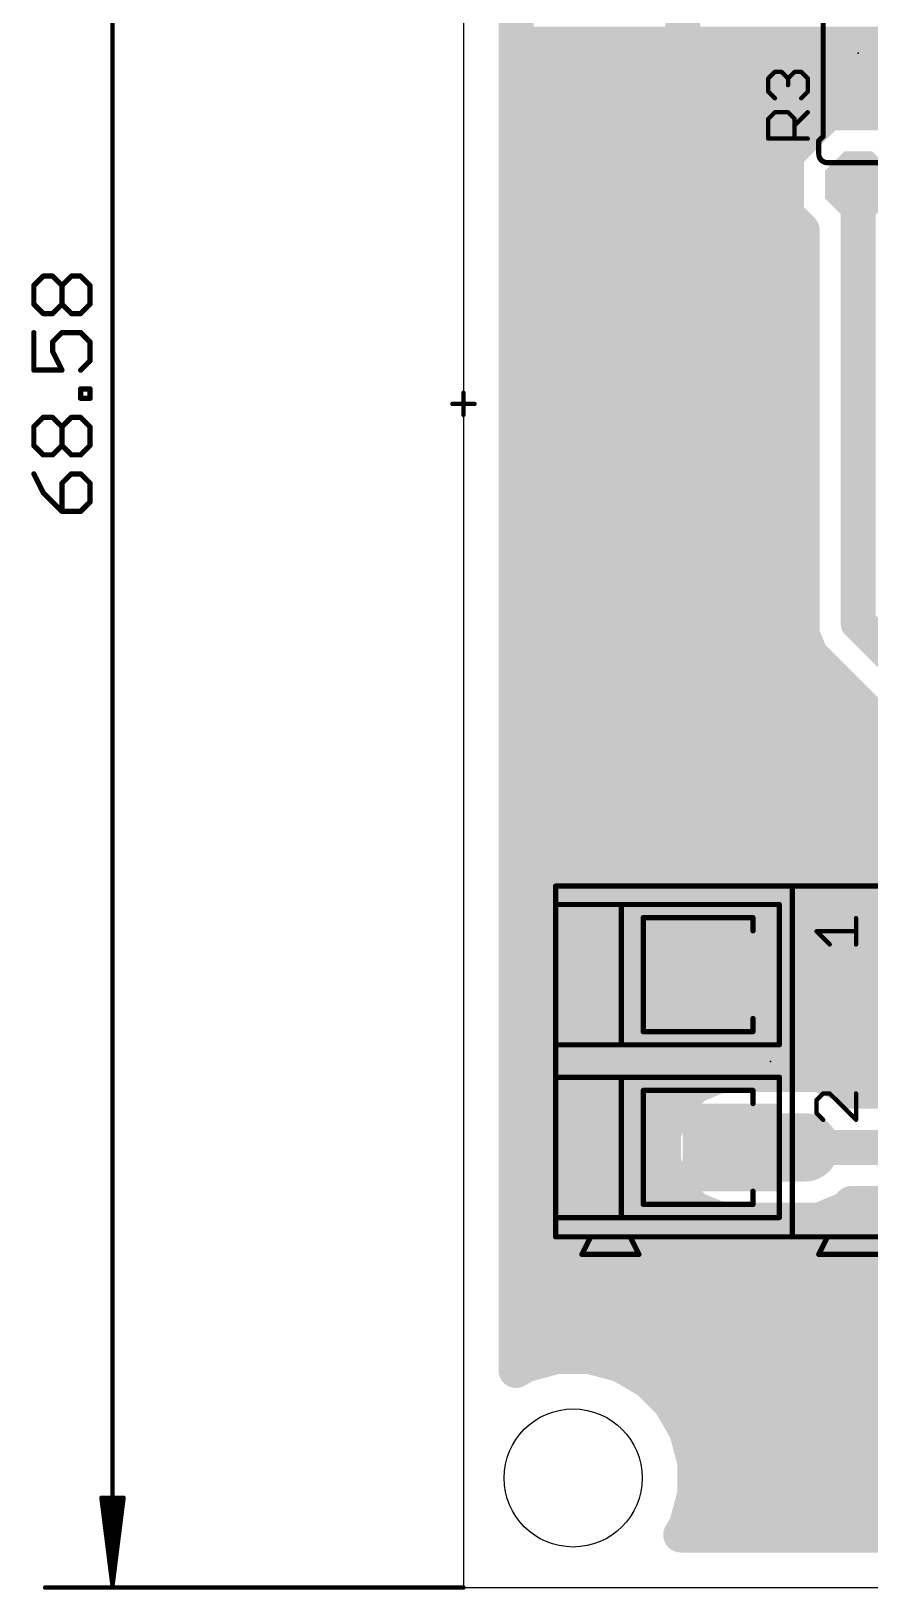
# Model space of a CAD drawing. Extents: x -9 to 115, y -5 to 71.
# Drawn here: x -8.7 to 15.57, y -5.15 to 40 of the extents above; entities that cross this region are included whole.
import ezdxf

# ---------------------------------------------------------------- set-up
doc = ezdxf.new("R2010")
doc.units = 0
for name, color, linetype in [('1', 12, 'CONTINUOUS'), ('16', 132, 'CONTINUOUS'), ('17', 110, 'CONTINUOUS'), ('20', 31, 'CONTINUOUS'), ('21', 253, 'CONTINUOUS'), ('23', 53, 'CONTINUOUS'), ('25', 253, 'CONTINUOUS'), ('51', 253, 'CONTINUOUS')]:
    doc.layers.add(name, color=color, linetype=linetype)

# ---------------------------------------------------------------- blocks, each defined once
blk = doc.blocks.new('RECT')
blk.add_solid([(-0.5, -0.5), (0.5, -0.5), (-0.5, 0.5), (0.5, 0.5)])
blk = doc.blocks.new('OCTAGONP')
at = {"const_width": 0.5}
blk.add_lwpolyline([(-0.25, -0.1036), (-0.25, 0.1036), (-0.1036, 0.25), (0.1036, 0.25), (0.25, 0.1036), (0.25, -0.1036), (0.1036, -0.25), (-0.1036, -0.25), (-0.25, -0.1036), (-0.25, 0.1036)], dxfattribs=at)
blk = doc.blocks.new('LONGP100')
at = {"const_width": 1}
blk.add_lwpolyline([(-0.5, 0), (0.5, 0)], dxfattribs=at)
at = {"const_width": 0.5}
for points in [[(-0.5, 0.25, 1), (-0.5, -0.25)], [(0.5, -0.25, 1), (0.5, 0.25)]]:
    blk.add_lwpolyline(points, format="xyb", dxfattribs=at)

msp = doc.modelspace()

# ---------------------------------------------------------------- linework, layer by layer
at = {"layer": '1'}
for points, const_width in [([(-6.35, -5.015), (-6.35, 63.435)], 0.13), ([(-8.6277, 32.6387), (-8.3565, 32.9099)], 0.1524), ([(-8.3565, 32.9099), (-8.0854, 32.9099)], 0.1524), ([(-8.0854, 32.9099), (-7.8142, 32.6387)], 0.1524), ([(-7.8142, 32.6387), (-7.543, 32.9099)], 0.1524), ([(-7.543, 32.9099), (-7.2719, 32.9099)], 0.1524), ([(-7.2719, 32.9099), (-7.0007, 32.6387)], 0.1524), ([(-8.6277, 32.0964), (-8.6277, 32.6387)], 0.1524), ([(-7.8142, 32.0964), (-7.8142, 32.6387)], 0.1524), ([(-7.0007, 32.6387), (-7.0007, 32.0964)], 0.1524), ([(-8.3565, 31.8252), (-8.6277, 32.0964)], 0.1524), ([(-7.8142, 32.0964), (-8.0854, 31.8252)], 0.1524), ([(-7.543, 31.8252), (-7.8142, 32.0964)], 0.1524), ([(-7.0007, 32.0964), (-7.2719, 31.8252)], 0.1524), ([(-8.0854, 31.8252), (-8.3565, 31.8252)], 0.1524), ([(-7.2719, 31.8252), (-7.543, 31.8252)], 0.1524), ([(-8.6277, 31.2728), (-8.6277, 30.1881)], 0.1524), ([(-8.0854, 31.0016), (-7.8142, 31.2728)], 0.1524), ([(-7.8142, 31.2728), (-7.2719, 31.2728)], 0.1524), ([(-7.2719, 31.2728), (-7.0007, 31.0016)], 0.1524), ([(-8.0854, 30.7304), (-8.0854, 31.0016)], 0.1524), ([(-7.8142, 30.1881), (-8.0854, 30.7304)], 0.1524), ([(-7.0007, 31.0016), (-7.0007, 30.4593)], 0.1524), ([(-8.6277, 30.1881), (-7.8142, 30.1881)], 0.1524), ([(-7.0007, 30.4593), (-7.2719, 30.1881)], 0.1524), ([(-7.2719, 29.3695), (-7.2719, 29.6407)], 0.1524), ([(-7.2719, 29.6407), (-7.0007, 29.6407)], 0.1524), ([(-7.0007, 29.3695), (-7.2719, 29.3695)], 0.1524), ([(-7.0007, 29.6407), (-7.0007, 29.3695)], 0.1524), ([(3.81, 28.8908), (3.81, 29.5292)], 0.13), ([(3.4908, 29.21), (4.1292, 29.21)], 0.13), ([(-8.6277, 28.5459), (-8.3565, 28.817)], 0.1524), ([(-8.6277, 28.0035), (-8.6277, 28.5459)], 0.1524), ([(-8.3565, 28.817), (-8.0854, 28.817)], 0.1524), ([(-8.0854, 28.817), (-7.8142, 28.5459)], 0.1524), ([(-7.8142, 28.5459), (-7.543, 28.817)], 0.1524), ([(-7.8142, 28.0035), (-7.8142, 28.5459)], 0.1524), ([(-7.543, 28.817), (-7.2719, 28.817)], 0.1524), ([(-7.2719, 28.817), (-7.0007, 28.5459)], 0.1524), ([(-7.0007, 28.5459), (-7.0007, 28.0035)], 0.1524), ([(-8.3565, 27.7324), (-8.6277, 28.0035)], 0.1524), ([(-7.8142, 28.0035), (-8.0854, 27.7324)], 0.1524), ([(-7.543, 27.7324), (-7.8142, 28.0035)], 0.1524), ([(-7.0007, 28.0035), (-7.2719, 27.7324)], 0.1524), ([(-8.0854, 27.7324), (-8.3565, 27.7324)], 0.1524), ([(-7.2719, 27.7324), (-7.543, 27.7324)], 0.1524), ([(-8.6277, 27.1799), (-8.3565, 26.6375)], 0.1524), ([(-7.543, 27.1799), (-7.8142, 26.9087)], 0.1524), ([(-7.2719, 27.1799), (-7.543, 27.1799)], 0.1524), ([(-7.0007, 26.9087), (-7.2719, 27.1799)], 0.1524), ([(-8.3565, 26.6375), (-7.8142, 26.0952)], 0.1524), ([(-7.8142, 26.9087), (-7.8142, 26.0952)], 0.1524), ([(-7.0007, 26.3664), (-7.0007, 26.9087)], 0.1524), ([(-7.2719, 26.0952), (-7.0007, 26.3664)], 0.1524), ([(-7.8142, 26.0952), (-7.2719, 26.0952)], 0.1524), ([(-6.35, -5.015), (-6.6692, -2.48)], 0.13), ([(-6.6692, -2.48), (-6.0308, -2.48)], 0.13), ([(-6.35, -5.015), (-6.61, -2.48)], 0.13), ([(-6.35, -5.015), (-6.48, -2.48)], 0.13), ([(-6.0308, -2.48), (-6.35, -5.015)], 0.13), ([(-6.22, -2.48), (-6.35, -5.015)], 0.13), ([(-6.09, -2.48), (-6.35, -5.015)], 0.13), ([(3.81, -5.08), (-8.3, -5.08)], 0.13)]:
    msp.add_lwpolyline(points, dxfattribs=dict(at, const_width=const_width))
for points, const_width in [([(-8.3565, 32.948, 1), (-8.3565, 32.8718)], 0.0762), ([(-8.3296, 32.883, 1), (-8.3835, 32.9368)], 0.0762), ([(-8.0584, 32.9368, 1), (-8.1123, 32.883)], 0.0762), ([(-8.0854, 32.8718, 1), (-8.0854, 32.948)], 0.0762), ([(-7.543, 32.948, 1), (-7.543, 32.8718)], 0.0762), ([(-7.5161, 32.883, 1), (-7.57, 32.9368)], 0.0762), ([(-7.2449, 32.9368, 1), (-7.2988, 32.883)], 0.0762), ([(-7.2719, 32.8718, 1), (-7.2719, 32.948)], 0.0762), ([(-8.5896, 32.6387, 1), (-8.6658, 32.6387)], 0.0762), ([(-8.6546, 32.6657, 1), (-8.6007, 32.6118)], 0.0762), ([(-7.7761, 32.6387, 1), (-7.8523, 32.6387)], 0.0762), ([(-7.8411, 32.6657, 1), (-7.7873, 32.6118)], 0.0762), ([(-7.8411, 32.6118, 1), (-7.7873, 32.6657)], 0.0762), ([(-6.9626, 32.6387, 1), (-7.0388, 32.6387)], 0.0762), ([(-7.0276, 32.6118, 1), (-6.9738, 32.6657)], 0.0762), ([(-8.6007, 32.1234, 1), (-8.6546, 32.0695)], 0.0762), ([(-8.6658, 32.0964, 1), (-8.5896, 32.0964)], 0.0762), ([(-7.7873, 32.1234, 1), (-7.8411, 32.0695)], 0.0762), ([(-7.8523, 32.0964, 1), (-7.7761, 32.0964)], 0.0762), ([(-7.7873, 32.0695, 1), (-7.8411, 32.1234)], 0.0762), ([(-7.0388, 32.0964, 1), (-6.9626, 32.0964)], 0.0762), ([(-6.9738, 32.0695, 1), (-7.0276, 32.1234)], 0.0762), ([(-8.3565, 31.8633, 1), (-8.3565, 31.7871)], 0.0762), ([(-8.3835, 31.7983, 1), (-8.3296, 31.8522)], 0.0762), ([(-8.1123, 31.8522, 1), (-8.0584, 31.7983)], 0.0762), ([(-8.0854, 31.7871, 1), (-8.0854, 31.8633)], 0.0762), ([(-7.543, 31.8633, 1), (-7.543, 31.7871)], 0.0762), ([(-7.57, 31.7983, 1), (-7.5161, 31.8522)], 0.0762), ([(-7.2988, 31.8522, 1), (-7.2449, 31.7983)], 0.0762), ([(-7.2719, 31.7871, 1), (-7.2719, 31.8633)], 0.0762), ([(-8.5896, 31.2728, 1), (-8.6658, 31.2728)], 0.0762), ([(-7.8142, 31.3109, 1), (-7.8142, 31.2347)], 0.0762), ([(-7.7873, 31.2458, 1), (-7.8411, 31.2997)], 0.0762), ([(-7.2449, 31.2997, 1), (-7.2988, 31.2458)], 0.0762), ([(-7.2719, 31.2347, 1), (-7.2719, 31.3109)], 0.0762), ([(-8.0473, 31.0016, 1), (-8.1235, 31.0016)], 0.0762), ([(-8.1123, 31.0285, 1), (-8.0584, 30.9746)], 0.0762), ([(-8.1235, 30.7304, 1), (-8.0473, 30.7304)], 0.0762), ([(-8.0513, 30.7475, 1), (-8.1194, 30.7134)], 0.0762), ([(-6.9626, 31.0016, 1), (-7.0388, 31.0016)], 0.0762), ([(-7.0276, 30.9746, 1), (-6.9738, 31.0285)], 0.0762), ([(-8.6277, 30.2262, 1), (-8.6277, 30.15)], 0.0762), ([(-7.8142, 30.15, 1), (-7.8142, 30.2262)], 0.0762), ([(-7.2988, 30.215, 1), (-7.2449, 30.1611)], 0.0762), ([(-7.0388, 30.4593, 1), (-6.9626, 30.4593)], 0.0762), ([(-6.9738, 30.4323, 1), (-7.0276, 30.4862)], 0.0762), ([(-8.6658, 30.1881, 1), (-8.5896, 30.1881)], 0.0762), ([(-7.8483, 30.1711, 1), (-7.7801, 30.2051)], 0.0762), ([(-7.2338, 29.6407, 1), (-7.31, 29.6407)], 0.0762), ([(-7.2719, 29.6788, 1), (-7.2719, 29.6026)], 0.0762), ([(-7.2719, 29.4076, 1), (-7.2719, 29.3314)], 0.0762), ([(-7.31, 29.3695, 1), (-7.2338, 29.3695)], 0.0762), ([(-6.9626, 29.6407, 1), (-7.0388, 29.6407)], 0.0762), ([(-7.0388, 29.3695, 1), (-6.9626, 29.3695)], 0.0762), ([(-7.0007, 29.6026, 1), (-7.0007, 29.6788)], 0.0762), ([(-7.0007, 29.3314, 1), (-7.0007, 29.4076)], 0.0762), ([(3.8425, 29.5292, 1), (3.7775, 29.5292)], 0.065), ([(3.4908, 29.2425, 1), (3.4908, 29.1775)], 0.065), ([(3.7775, 28.8908, 1), (3.8425, 28.8908)], 0.065), ([(4.1292, 29.1775, 1), (4.1292, 29.2425)], 0.065), ([(-8.5896, 28.5459, 1), (-8.6658, 28.5459)], 0.0762), ([(-8.6546, 28.5728, 1), (-8.6007, 28.5189)], 0.0762), ([(-8.3565, 28.8551, 1), (-8.3565, 28.7789)], 0.0762), ([(-8.3296, 28.7901, 1), (-8.3835, 28.844)], 0.0762), ([(-8.0584, 28.844, 1), (-8.1123, 28.7901)], 0.0762), ([(-8.0854, 28.7789, 1), (-8.0854, 28.8551)], 0.0762), ([(-7.7761, 28.5459, 1), (-7.8523, 28.5459)], 0.0762), ([(-7.8411, 28.5728, 1), (-7.7873, 28.5189)], 0.0762), ([(-7.8411, 28.5189, 1), (-7.7873, 28.5728)], 0.0762), ([(-7.543, 28.8551, 1), (-7.543, 28.7789)], 0.0762), ([(-7.5161, 28.7901, 1), (-7.57, 28.844)], 0.0762), ([(-7.2449, 28.844, 1), (-7.2988, 28.7901)], 0.0762), ([(-7.2719, 28.7789, 1), (-7.2719, 28.8551)], 0.0762), ([(-6.9626, 28.5459, 1), (-7.0388, 28.5459)], 0.0762), ([(-7.0276, 28.5189, 1), (-6.9738, 28.5728)], 0.0762), ([(-8.6007, 28.0305, 1), (-8.6546, 27.9766)], 0.0762), ([(-8.6658, 28.0035, 1), (-8.5896, 28.0035)], 0.0762), ([(-7.7873, 28.0305, 1), (-7.8411, 27.9766)], 0.0762), ([(-7.8523, 28.0035, 1), (-7.7761, 28.0035)], 0.0762), ([(-7.7873, 27.9766, 1), (-7.8411, 28.0305)], 0.0762), ([(-7.0388, 28.0035, 1), (-6.9626, 28.0035)], 0.0762), ([(-6.9738, 27.9766, 1), (-7.0276, 28.0305)], 0.0762), ([(-8.3565, 27.7705, 1), (-8.3565, 27.6943)], 0.0762), ([(-8.3835, 27.7054, 1), (-8.3296, 27.7593)], 0.0762), ([(-8.1123, 27.7593, 1), (-8.0584, 27.7054)], 0.0762), ([(-8.0854, 27.6943, 1), (-8.0854, 27.7705)], 0.0762), ([(-7.543, 27.7705, 1), (-7.543, 27.6943)], 0.0762), ([(-7.57, 27.7054, 1), (-7.5161, 27.7593)], 0.0762), ([(-7.2988, 27.7593, 1), (-7.2449, 27.7054)], 0.0762), ([(-7.2719, 27.6943, 1), (-7.2719, 27.7705)], 0.0762), ([(-8.5936, 27.1969, 1), (-8.6618, 27.1628)], 0.0762), ([(-7.543, 27.218, 1), (-7.543, 27.1418)], 0.0762), ([(-7.5161, 27.1529, 1), (-7.57, 27.2068)], 0.0762), ([(-7.2449, 27.2068, 1), (-7.2988, 27.1529)], 0.0762), ([(-7.2719, 27.1418, 1), (-7.2719, 27.218)], 0.0762), ([(-8.3296, 26.6645, 1), (-8.3835, 26.6106)], 0.0762), ([(-8.3906, 26.6205, 1), (-8.3224, 26.6546)], 0.0762), ([(-7.7761, 26.9087, 1), (-7.8523, 26.9087)], 0.0762), ([(-7.8411, 26.9356, 1), (-7.7873, 26.8818)], 0.0762), ([(-6.9626, 26.9087, 1), (-7.0388, 26.9087)], 0.0762), ([(-7.0276, 26.8818, 1), (-6.9738, 26.9356)], 0.0762), ([(-7.0388, 26.3664, 1), (-6.9626, 26.3664)], 0.0762), ([(-6.9738, 26.3394, 1), (-7.0276, 26.3933)], 0.0762), ([(-7.8142, 26.1333, 1), (-7.8142, 26.0571)], 0.0762), ([(-7.8523, 26.0952, 1), (-7.7761, 26.0952)], 0.0762), ([(-7.8411, 26.0683, 1), (-7.7873, 26.1221)], 0.0762), ([(-7.2988, 26.1221, 1), (-7.2449, 26.0683)], 0.0762), ([(-7.2719, 26.0571, 1), (-7.2719, 26.1333)], 0.0762), ([(-6.637, -2.4759, 1), (-6.7015, -2.4841)], 0.065), ([(-6.6692, -2.4475, 1), (-6.6692, -2.5125)], 0.065), ([(-6.5777, -2.4767, 1), (-6.6423, -2.4833)], 0.065), ([(-6.4475, -2.4783, 1), (-6.5125, -2.4817)], 0.065), ([(-6.1875, -2.4817, 1), (-6.2525, -2.4783)], 0.065), ([(-6.0577, -2.4833, 1), (-6.1223, -2.4767)], 0.065), ([(-5.9985, -2.4841, 1), (-6.063, -2.4759)], 0.065), ([(-6.0308, -2.5125, 1), (-6.0308, -2.4475)], 0.065), ([(-8.3, -5.0475, 1), (-8.3, -5.1125)], 0.065), ([(-6.3822, -5.0109, 1), (-6.3178, -5.0191)], 0.065), ([(-6.3823, -5.0117, 1), (-6.3177, -5.0183)], 0.065), ([(-6.3825, -5.0167, 1), (-6.3175, -5.0133)], 0.065), ([(-6.3825, -5.0133, 1), (-6.3175, -5.0167)], 0.065), ([(-6.3825, -5.015, 1), (-6.3175, -5.015)], 0.065), ([(-6.3823, -5.0183, 1), (-6.3177, -5.0117)], 0.065), ([(-6.3822, -5.0191, 1), (-6.3178, -5.0109)], 0.065), ([(3.81, -5.1125, 1), (3.81, -5.0475)], 0.065)]:
    msp.add_lwpolyline(points, format="xyb", dxfattribs=dict(at, const_width=const_width))
at = {"layer": '16', "const_width": 1.016}
for points in [[(10.16, 15.9511), (10.16, 57.15)], [(5.334, 1.211), (5.334, 56.574)], [(5.334, 39.624), (21.577, 39.624)], [(5.334, 38.608), (30.1244, 38.608)], [(5.334, 37.592), (14.3265, 37.592)], [(14.3773, 37.6428), (13.1572, 36.4227)], [(16.1027, 37.6428), (14.3773, 37.6428)], [(5.334, 36.576), (13.3105, 36.576)], [(13.1572, 36.4227), (13.1572, 34.6973)], [(5.334, 35.56), (13.1572, 35.56)], [(15.24, 22.86), (15.24, 35.56)], [(5.334, 34.544), (13.3105, 34.544)], [(13.1572, 34.6973), (13.6144, 34.2401)], [(13.6144, 34.2401), (13.6144, 22.5366)], [(5.334, 33.528), (13.6144, 33.528)], [(5.334, 32.512), (13.6144, 32.512)], [(5.334, 31.496), (13.6144, 31.496)], [(5.334, 30.48), (13.6144, 30.48)], [(5.334, 29.464), (13.6144, 29.464)], [(5.334, 28.448), (13.6144, 28.448)], [(5.334, 27.432), (13.6144, 27.432)], [(5.334, 26.416), (13.6144, 26.416)], [(5.334, 25.4), (13.6144, 25.4)], [(5.334, 24.384), (13.6144, 24.384)], [(5.334, 23.368), (13.6144, 23.368)], [(13.6144, 22.5366), (13.8619, 21.9392)], [(22.86, 15.24), (15.24, 22.86)], [(5.334, 22.352), (13.6909, 22.352)], [(13.8619, 21.9392), (21.9392, 13.8619)], [(5.334, 21.336), (14.4651, 21.336)], [(5.334, 20.32), (15.4811, 20.32)], [(5.334, 19.304), (16.4971, 19.304)], [(5.334, 18.288), (17.513, 18.288)], [(5.334, 17.272), (18.5291, 17.272)], [(5.334, 16.256), (19.545, 16.256)], [(10.6808, 14.6938), (10.16, 15.9511)], [(5.334, 15.24), (20.5611, 15.24)], [(12.7, 12.6746), (10.6808, 14.6938)], [(5.334, 14.224), (21.577, 14.224)], [(5.334, 13.208), (34.0635, 13.208)], [(8.89, 11.43), (10.1346, 12.6746)], [(10.1346, 12.6746), (12.7, 12.6746)], [(12.6746, 12.6746), (12.7, 12.6746)], [(12.7, 12.6746), (26.6446, 12.6746)], [(5.334, 12.192), (34.9121, 12.192)], [(8.89, 6.35), (8.89, 11.43)], [(5.334, 11.176), (36.1344, 11.176)], [(5.334, 10.16), (20.6572, 10.16)], [(10.5152, 9.458), (9.9222, 8.865)], [(11.2901, 9.779), (10.5152, 9.458)], [(14.1099, 9.779), (11.2901, 9.779)], [(14.8848, 9.458), (14.1099, 9.779)], [(15.0464, 9.2964), (14.8848, 9.458)], [(5.334, 9.144), (10.2012, 9.144)], [(19.7936, 9.2964), (15.0464, 9.2964)], [(9.9222, 8.865), (9.6012, 8.0901)], [(5.334, 8.128), (9.6169, 8.128)], [(9.6012, 8.0901), (9.6012, 7.2515)], [(12.7, 7.6708), (21.0058, 7.6708)], [(9.6012, 7.2515), (9.9222, 6.4766)], [(5.334, 7.112), (9.659, 7.112)], [(17.526, -2.286), (8.89, 6.35)], [(9.9222, 6.4766), (10.5152, 5.8836)], [(5.334, 6.096), (10.3028, 6.096)], [(10.5152, 5.8836), (11.2901, 5.5626)], [(14.1099, 5.5626), (14.8848, 5.8836)], [(14.8848, 5.8836), (15.0464, 6.0452)], [(15.0464, 6.0452), (21.3292, 6.0452)], [(11.2901, 5.5626), (14.1099, 5.5626)], [(5.334, 5.08), (39.3192, 5.08)], [(5.334, 4.064), (39.3192, 4.064)], [(5.334, 3.048), (17.1211, 3.048)], [(5.334, 2.032), (17.0093, 2.032)], [(5.6248, 1.3788), (5.334, 1.211)], [(6.5211, 1.619), (5.6248, 1.3788)], [(7.4489, 1.619), (6.5211, 1.619)], [(8.3452, 1.3788), (7.4489, 1.619)], [(9.1488, 0.9149), (8.3452, 1.3788)], [(8.9737, 1.016), (17.0093, 1.016)], [(9.8049, 0.2588), (9.1488, 0.9149)], [(10.2688, -0.5448), (9.8049, 0.2588)], [(9.9543, 0), (17.0093, 0)], [(10.509, -1.4411), (10.2688, -0.5448)], [(10.3951, -1.016), (17.0926, -1.016)], [(10.509, -2.3689), (10.509, -1.4411)], [(10.509, -2.032), (108.236, -2.032)], [(10.2688, -3.2652), (10.509, -2.3689)], [(10.327, -3.048), (108.418, -3.048)], [(10.101, -3.556), (10.2688, -3.2652)], [(108.644, -3.556), (10.101, -3.556)]]:
    msp.add_lwpolyline(points, dxfattribs=at)
at = {"layer": '16', "const_width": 0.508}
for points in [[(5.334, 39.878, 1), (5.334, 39.37)], [(5.334, 38.862, 1), (5.334, 38.354)], [(5.334, 37.846, 1), (5.334, 37.338)], [(14.3773, 37.8968, 1), (14.3773, 37.3888)], [(14.5569, 37.4632, 1), (14.1977, 37.8224)], [(14.3265, 37.338, 1), (14.3265, 37.846)], [(5.334, 36.83, 1), (5.334, 36.322)], [(13.3105, 36.322, 1), (13.3105, 36.83)], [(13.4112, 36.4227, 1), (12.9032, 36.4227)], [(12.9776, 36.6023, 1), (13.3368, 36.2431)], [(5.334, 35.814, 1), (5.334, 35.306)], [(13.1572, 35.306, 1), (13.1572, 35.814)], [(15.494, 35.56, 1), (14.986, 35.56)], [(5.334, 34.798, 1), (5.334, 34.29)], [(13.3368, 34.8769, 1), (12.9776, 34.5177)], [(12.9032, 34.6973, 1), (13.4112, 34.6973)], [(13.3105, 34.29, 1), (13.3105, 34.798)], [(13.8684, 34.2401, 1), (13.3604, 34.2401)], [(13.4348, 34.0605, 1), (13.794, 34.4197)], [(5.334, 33.782, 1), (5.334, 33.274)], [(13.6144, 33.274, 1), (13.6144, 33.782)], [(5.334, 32.766, 1), (5.334, 32.258)], [(13.6144, 32.258, 1), (13.6144, 32.766)], [(5.334, 31.75, 1), (5.334, 31.242)], [(13.6144, 31.242, 1), (13.6144, 31.75)], [(5.334, 30.734, 1), (5.334, 30.226)], [(13.6144, 30.226, 1), (13.6144, 30.734)], [(5.334, 29.718, 1), (5.334, 29.21)], [(13.6144, 29.21, 1), (13.6144, 29.718)], [(5.334, 28.702, 1), (5.334, 28.194)], [(13.6144, 28.194, 1), (13.6144, 28.702)], [(5.334, 27.686, 1), (5.334, 27.178)], [(13.6144, 27.178, 1), (13.6144, 27.686)], [(5.334, 26.67, 1), (5.334, 26.162)], [(13.6144, 26.162, 1), (13.6144, 26.67)], [(5.334, 25.654, 1), (5.334, 25.146)], [(13.6144, 25.146, 1), (13.6144, 25.654)], [(5.334, 24.638, 1), (5.334, 24.13)], [(13.6144, 24.13, 1), (13.6144, 24.638)], [(5.334, 23.622, 1), (5.334, 23.114)], [(13.6144, 23.114, 1), (13.6144, 23.622)], [(13.8491, 22.6338, 1), (13.3797, 22.4394)], [(15.4196, 23.0396, 1), (15.0604, 22.6804)], [(14.986, 22.86, 1), (15.494, 22.86)], [(5.334, 22.606, 1), (5.334, 22.098)], [(13.3604, 22.5366, 1), (13.8684, 22.5366)], [(13.6909, 22.098, 1), (13.6909, 22.606)], [(14.0415, 22.1188, 1), (13.6823, 21.7596)], [(13.6272, 21.842, 1), (14.0965, 22.0364)], [(5.334, 21.59, 1), (5.334, 21.082)], [(14.4651, 21.082, 1), (14.4651, 21.59)], [(5.334, 20.574, 1), (5.334, 20.066)], [(15.4811, 20.066, 1), (15.4811, 20.574)], [(5.334, 19.558, 1), (5.334, 19.05)], [(5.334, 18.542, 1), (5.334, 18.034)], [(5.334, 17.526, 1), (5.334, 17.018)], [(5.334, 16.51, 1), (5.334, 16.002)], [(10.3947, 16.0483, 1), (9.9253, 15.8539)], [(9.906, 15.9511, 1), (10.414, 15.9511)], [(5.334, 15.494, 1), (5.334, 14.986)], [(10.8604, 14.8734, 1), (10.5012, 14.5142)], [(10.4462, 14.5966, 1), (10.9155, 14.791)], [(5.334, 14.478, 1), (5.334, 13.97)], [(5.334, 13.462, 1), (5.334, 12.954)], [(10.1346, 12.9286, 1), (10.1346, 12.4206)], [(10.3142, 12.495, 1), (9.955, 12.8542)], [(12.6746, 12.9286, 1), (12.6746, 12.4206)], [(12.7, 12.9286, 1), (12.7, 12.4206)], [(12.5204, 12.495, 1), (12.8796, 12.8542)], [(12.7, 12.4206, 1), (12.7, 12.9286)], [(12.7, 12.4206, 1), (12.7, 12.9286)], [(5.334, 12.446, 1), (5.334, 11.938)], [(9.144, 11.43, 1), (8.636, 11.43)], [(8.7104, 11.6096, 1), (9.0696, 11.2504)], [(5.334, 11.43, 1), (5.334, 10.922)], [(5.334, 10.414, 1), (5.334, 9.906)], [(10.418, 9.6927, 1), (10.6124, 9.2234)], [(10.6948, 9.2784, 1), (10.3356, 9.6376)], [(11.2901, 10.033, 1), (11.2901, 9.525)], [(11.3873, 9.5443, 1), (11.1928, 10.0137)], [(14.2071, 10.0137, 1), (14.0127, 9.5443)], [(14.1099, 9.525, 1), (14.1099, 10.033)], [(15.0644, 9.6376, 1), (14.7052, 9.2784)], [(14.7876, 9.2234, 1), (14.982, 9.6927)], [(5.334, 9.398, 1), (5.334, 8.89)], [(10.2012, 8.89, 1), (10.2012, 9.398)], [(15.0464, 9.5504, 1), (15.0464, 9.0424)], [(14.8668, 9.1168, 1), (15.226, 9.476)], [(9.7425, 9.0446, 1), (10.1018, 8.6854)], [(10.1568, 8.7678, 1), (9.6875, 8.9622)], [(5.334, 8.382, 1), (5.334, 7.874)], [(9.8552, 8.0901, 1), (9.3472, 8.0901)], [(9.6169, 7.874, 1), (9.6169, 8.382)], [(9.3665, 8.1873, 1), (9.8359, 7.9929)], [(12.7, 7.9248, 1), (12.7, 7.4168)], [(9.8359, 7.3487, 1), (9.3665, 7.1542)], [(5.334, 7.366, 1), (5.334, 6.858)], [(9.3472, 7.2515, 1), (9.8552, 7.2515)], [(9.659, 6.858, 1), (9.659, 7.366)], [(9.0696, 6.5296, 1), (8.7104, 6.1704)], [(10.1018, 6.6562, 1), (9.7425, 6.297)], [(9.6875, 6.3794, 1), (10.1568, 6.5738)], [(5.334, 6.35, 1), (5.334, 5.842)], [(8.636, 6.35, 1), (9.144, 6.35)], [(10.6124, 6.1182, 1), (10.418, 5.6489)], [(10.3028, 5.842, 1), (10.3028, 6.35)], [(14.982, 5.6489, 1), (14.7876, 6.1182)], [(15.0464, 6.2992, 1), (15.0464, 5.7912)], [(15.226, 5.8656, 1), (14.8668, 6.2248)], [(10.3356, 5.7039, 1), (10.6948, 6.0632)], [(11.2901, 5.8166, 1), (11.2901, 5.3086)], [(11.1928, 5.3279, 1), (11.3873, 5.7973)], [(14.0127, 5.7973, 1), (14.2071, 5.3279)], [(14.1099, 5.3086, 1), (14.1099, 5.8166)], [(14.7052, 6.0632, 1), (15.0644, 5.7039)], [(5.334, 5.334, 1), (5.334, 4.826)], [(5.334, 4.318, 1), (5.334, 3.81)], [(5.334, 3.302, 1), (5.334, 2.794)], [(5.334, 2.286, 1), (5.334, 1.778)], [(5.559, 1.6242, 1), (5.6905, 1.1335)], [(5.7518, 1.1589, 1), (5.4978, 1.5988)], [(6.5211, 1.873, 1), (6.5211, 1.365)], [(6.5868, 1.3737, 1), (6.4553, 1.8643)], [(7.5147, 1.8643, 1), (7.3832, 1.3737)], [(7.4489, 1.365, 1), (7.4489, 1.873)], [(8.4722, 1.5988, 1), (8.2182, 1.1589)], [(8.2795, 1.1335, 1), (8.411, 1.6242)], [(5.207, 1.4309, 1), (5.461, 0.991)], [(5.08, 1.211, 1), (5.588, 1.211)], [(8.9737, 1.27, 1), (8.9737, 0.762)], [(9.3284, 1.0945, 1), (8.9692, 0.7353)], [(9.0218, 0.6949, 1), (9.2758, 1.1349)], [(10.0249, 0.3858, 1), (9.5849, 0.1318)], [(9.6253, 0.0792, 1), (9.9845, 0.4384)], [(9.9543, 0.254, 1), (9.9543, -0.254)], [(10.5142, -0.479, 1), (10.0235, -0.6105)], [(10.0489, -0.6718, 1), (10.4888, -0.4178)], [(10.3951, -0.762, 1), (10.3951, -1.27)], [(10.763, -1.4411, 1), (10.255, -1.4411)], [(10.2637, -1.5068, 1), (10.7543, -1.3753)], [(10.509, -1.778, 1), (10.509, -2.286)], [(10.255, -2.3689, 1), (10.763, -2.3689)], [(10.7543, -2.4347, 1), (10.2637, -2.3032)], [(10.327, -2.794, 1), (10.327, -3.302)], [(10.101, -3.302, 1), (10.101, -3.81)], [(10.0235, -3.1995, 1), (10.5142, -3.331)], [(10.4888, -3.3922, 1), (10.0489, -3.1382)], [(9.881, -3.429, 1), (10.3209, -3.683)]]:
    msp.add_lwpolyline(points, format="xyb", dxfattribs=at)
at = {"layer": '20'}
for p, q in [((3.81, 63.17), (3.81, -5.08)), ((3.81, -5.08), (114.915, -5.08))]:
    msp.add_line(p, q, dxfattribs=at)
msp.add_circle((6.985, -1.905), 2, dxfattribs=at)
at = {"layer": '21'}
for points, const_width in [([(14.224, 41.783), (14.224, 36.957)], 0.1524), ([(14.224, 36.957), (14.097, 36.83)], 0.1524), ([(14.097, 36.449), (14.097, 36.83)], 0.1524), ([(6.477, 15.24), (6.477, 14.7066)], 0.1524), ([(6.477, 15.24), (13.335, 15.24)], 0.1524), ([(13.335, 15.24), (15.875, 15.24)], 0.1524), ([(13.335, 15.24), (13.335, 14.3256)], 0.1524), ([(6.477, 14.7066), (6.477, 10.6426)], 0.1524), ([(8.382, 14.7066), (6.477, 14.7066)], 0.1524), ([(12.954, 14.7066), (8.382, 14.7066)], 0.1524), ([(8.382, 10.6426), (8.382, 14.7066)], 0.1524), ([(12.954, 14.7066), (12.954, 14.3256)], 0.1524), ([(9.017, 11.0236), (9.017, 14.3256)], 0.1524), ([(9.017, 14.3256), (12.192, 14.3256)], 0.1524), ([(15.1765, 13.5499), (15.1765, 14.3126)], 0.127), ([(14.4139, 13.5499), (14.0325, 13.9312)], 0.127), ([(14.0325, 13.9312), (15.1765, 13.9312)], 0.127), ([(9.017, 11.0236), (12.192, 11.0236)], 0.1524), ([(12.954, 10.6426), (12.954, 11.0236)], 0.1524), ([(13.335, 11.0236), (13.335, 9.3218)], 0.1524), ([(6.477, 10.6426), (8.382, 10.6426)], 0.1524), ([(6.477, 10.6426), (6.477, 9.7028)], 0.1524), ([(8.382, 10.6426), (12.954, 10.6426)], 0.1524), ([(6.477, 9.7028), (8.382, 9.7028)], 0.1524), ([(6.477, 9.7028), (6.477, 5.6388)], 0.1524), ([(8.382, 9.7028), (8.382, 5.6388)], 0.1524), ([(8.382, 9.7028), (12.954, 9.7028)], 0.1524), ([(12.954, 9.7028), (12.954, 9.3218)], 0.1524), ([(9.017, 6.0198), (9.017, 9.3218)], 0.1524), ([(9.017, 9.3218), (12.192, 9.3218)], 0.1524), ([(14.2232, 9.2326), (14.0325, 9.0419)], 0.127), ([(14.0325, 9.0419), (14.0325, 8.6606)], 0.127), ([(14.4139, 9.2326), (14.2232, 9.2326)], 0.127), ([(15.1765, 8.4699), (14.4139, 9.2326)], 0.127), ([(15.1765, 9.2326), (15.1765, 8.4699)], 0.127), ([(14.0325, 8.6606), (14.2232, 8.4699)], 0.127), ([(9.017, 6.0198), (12.192, 6.0198)], 0.1524), ([(12.954, 5.6388), (12.954, 6.0198)], 0.1524), ([(13.335, 5.08), (13.335, 6.0198)], 0.1524), ([(6.477, 5.6388), (6.477, 5.08)], 0.1524), ([(8.382, 5.6388), (6.477, 5.6388)], 0.1524), ([(12.954, 5.6388), (8.382, 5.6388)], 0.1524), ([(7.493, 5.08), (6.477, 5.08)], 0.1524), ([(7.239, 4.572), (7.493, 5.08)], 0.1524), ([(8.636, 5.08), (7.493, 5.08)], 0.1524), ([(8.89, 4.572), (8.636, 5.08)], 0.1524), ([(13.335, 5.08), (8.636, 5.08)], 0.1524), ([(14.351, 5.08), (13.335, 5.08)], 0.1524), ([(14.097, 4.572), (14.351, 5.08)], 0.1524), ([(15.875, 5.08), (14.351, 5.08)], 0.1524), ([(8.89, 4.572), (7.239, 4.572)], 0.1524), ([(18.923, 4.572), (14.097, 4.572)], 0.1524)]:
    msp.add_lwpolyline(points, dxfattribs=dict(at, const_width=const_width))
for points, const_width in [([(14.2509, 36.9301, 1), (14.1971, 36.9839)], 0.0762), ([(14.1351, 36.83, 1), (14.0589, 36.83)], 0.0762), ([(14.0701, 36.8569, 1), (14.1239, 36.8031)], 0.0762), ([(14.1859, 36.957, 1), (14.2621, 36.957)], 0.0762), ([(14.097, 36.449, 0.4142), (14.351, 36.195)], 0.1524), ([(14.1351, 36.449, 1), (14.0589, 36.449)], 0.0762), ([(14.0589, 36.449, 1), (14.1351, 36.449)], 0.0762), ([(14.351, 36.1569, 1), (14.351, 36.2331)], 0.0762), ([(6.5151, 15.24, 1), (6.4389, 15.24)], 0.0762), ([(6.477, 15.2781, 1), (6.477, 15.2019)], 0.0762), ([(13.335, 15.2781, 1), (13.335, 15.2019)], 0.0762), ([(13.3731, 15.24, 1), (13.2969, 15.24)], 0.0762), ([(13.335, 15.2019, 1), (13.335, 15.2781)], 0.0762), ([(6.5151, 14.7066, 1), (6.4389, 14.7066)], 0.0762), ([(6.477, 14.7447, 1), (6.477, 14.6685)], 0.0762), ([(6.4389, 14.7066, 1), (6.5151, 14.7066)], 0.0762), ([(8.382, 14.7447, 1), (8.382, 14.6685)], 0.0762), ([(8.4201, 14.7066, 1), (8.3439, 14.7066)], 0.0762), ([(8.382, 14.6685, 1), (8.382, 14.7447)], 0.0762), ([(12.9921, 14.7066, 1), (12.9159, 14.7066)], 0.0762), ([(12.954, 14.6685, 1), (12.954, 14.7447)], 0.0762), ([(9.0551, 14.3256, 1), (8.9789, 14.3256)], 0.0762), ([(9.017, 14.3637, 1), (9.017, 14.2875)], 0.0762), ([(12.192, 14.2875, 1), (12.192, 14.3637)], 0.0762), ([(12.9159, 14.3256, 1), (12.9921, 14.3256)], 0.0762), ([(13.2969, 14.3256, 1), (13.3731, 14.3256)], 0.0762), ([(15.2083, 14.3126, 1), (15.1448, 14.3126)], 0.0635), ([(14.0325, 13.963, 1), (14.0325, 13.8995)], 0.0635), ([(14.055, 13.9537, 1), (14.0101, 13.9088)], 0.0635), ([(14.3914, 13.5275, 1), (14.4363, 13.5724)], 0.0635), ([(15.1448, 13.5499, 1), (15.2083, 13.5499)], 0.0635), ([(15.1765, 13.8995, 1), (15.1765, 13.963)], 0.0635), ([(9.017, 11.0617, 1), (9.017, 10.9855)], 0.0762), ([(8.9789, 11.0236, 1), (9.0551, 11.0236)], 0.0762), ([(12.192, 10.9855, 1), (12.192, 11.0617)], 0.0762), ([(12.9921, 11.0236, 1), (12.9159, 11.0236)], 0.0762), ([(13.3731, 11.0236, 1), (13.2969, 11.0236)], 0.0762), ([(6.477, 10.6807, 1), (6.477, 10.6045)], 0.0762), ([(6.5151, 10.6426, 1), (6.4389, 10.6426)], 0.0762), ([(6.4389, 10.6426, 1), (6.5151, 10.6426)], 0.0762), ([(8.382, 10.6807, 1), (8.382, 10.6045)], 0.0762), ([(8.3439, 10.6426, 1), (8.4201, 10.6426)], 0.0762), ([(8.382, 10.6045, 1), (8.382, 10.6807)], 0.0762), ([(12.9159, 10.6426, 1), (12.9921, 10.6426)], 0.0762), ([(12.954, 10.6045, 1), (12.954, 10.6807)], 0.0762), ([(6.477, 9.7409, 1), (6.477, 9.6647)], 0.0762), ([(6.5151, 9.7028, 1), (6.4389, 9.7028)], 0.0762), ([(6.4389, 9.7028, 1), (6.5151, 9.7028)], 0.0762), ([(8.4201, 9.7028, 1), (8.3439, 9.7028)], 0.0762), ([(8.382, 9.7409, 1), (8.382, 9.6647)], 0.0762), ([(8.382, 9.6647, 1), (8.382, 9.7409)], 0.0762), ([(12.9921, 9.7028, 1), (12.9159, 9.7028)], 0.0762), ([(12.954, 9.6647, 1), (12.954, 9.7409)], 0.0762), ([(9.0551, 9.3218, 1), (8.9789, 9.3218)], 0.0762), ([(9.017, 9.3599, 1), (9.017, 9.2837)], 0.0762), ([(12.192, 9.2837, 1), (12.192, 9.3599)], 0.0762), ([(12.9159, 9.3218, 1), (12.9921, 9.3218)], 0.0762), ([(13.2969, 9.3218, 1), (13.3731, 9.3218)], 0.0762), ([(14.0643, 9.0419, 1), (14.0008, 9.0419)], 0.0635), ([(14.0101, 9.0643, 1), (14.055, 9.0194)], 0.0635), ([(14.2232, 9.2643, 1), (14.2232, 9.2008)], 0.0635), ([(14.2456, 9.2101, 1), (14.2007, 9.255)], 0.0635), ([(14.4363, 9.255, 1), (14.3914, 9.2101)], 0.0635), ([(14.4139, 9.2008, 1), (14.4139, 9.2643)], 0.0635), ([(15.2083, 9.2326, 1), (15.1448, 9.2326)], 0.0635), ([(14.055, 8.683, 1), (14.0101, 8.6381)], 0.0635), ([(14.0008, 8.6606, 1), (14.0643, 8.6606)], 0.0635), ([(14.2007, 8.4475, 1), (14.2456, 8.4924)], 0.0635), ([(15.1448, 8.4699, 1), (15.2083, 8.4699)], 0.0635), ([(15.154, 8.4475, 1), (15.199, 8.4924)], 0.0635), ([(9.017, 6.0579, 1), (9.017, 5.9817)], 0.0762), ([(8.9789, 6.0198, 1), (9.0551, 6.0198)], 0.0762), ([(12.192, 5.9817, 1), (12.192, 6.0579)], 0.0762), ([(12.9921, 6.0198, 1), (12.9159, 6.0198)], 0.0762), ([(13.3731, 6.0198, 1), (13.2969, 6.0198)], 0.0762), ([(6.5151, 5.6388, 1), (6.4389, 5.6388)], 0.0762), ([(6.477, 5.6769, 1), (6.477, 5.6007)], 0.0762), ([(6.4389, 5.6388, 1), (6.5151, 5.6388)], 0.0762), ([(8.382, 5.6769, 1), (8.382, 5.6007)], 0.0762), ([(8.3439, 5.6388, 1), (8.4201, 5.6388)], 0.0762), ([(8.382, 5.6007, 1), (8.382, 5.6769)], 0.0762), ([(12.9159, 5.6388, 1), (12.9921, 5.6388)], 0.0762), ([(12.954, 5.6007, 1), (12.954, 5.6769)], 0.0762), ([(6.477, 5.1181, 1), (6.477, 5.0419)], 0.0762), ([(6.4389, 5.08, 1), (6.5151, 5.08)], 0.0762), ([(7.493, 5.1181, 1), (7.493, 5.0419)], 0.0762), ([(7.5271, 5.063, 1), (7.4589, 5.097)], 0.0762), ([(7.493, 5.0419, 1), (7.493, 5.1181)], 0.0762), ([(8.6701, 5.097, 1), (8.6019, 5.063)], 0.0762), ([(8.636, 5.1181, 1), (8.636, 5.0419)], 0.0762), ([(8.636, 5.0419, 1), (8.636, 5.1181)], 0.0762), ([(13.335, 5.1181, 1), (13.335, 5.0419)], 0.0762), ([(13.2969, 5.08, 1), (13.3731, 5.08)], 0.0762), ([(13.335, 5.0419, 1), (13.335, 5.1181)], 0.0762), ([(14.351, 5.1181, 1), (14.351, 5.0419)], 0.0762), ([(14.3851, 5.063, 1), (14.3169, 5.097)], 0.0762), ([(14.351, 5.0419, 1), (14.351, 5.1181)], 0.0762), ([(7.239, 4.6101, 1), (7.239, 4.5339)], 0.0762), ([(7.2049, 4.589, 1), (7.2731, 4.555)], 0.0762), ([(8.8559, 4.555, 1), (8.9241, 4.589)], 0.0762), ([(8.89, 4.5339, 1), (8.89, 4.6101)], 0.0762), ([(14.097, 4.6101, 1), (14.097, 4.5339)], 0.0762), ([(14.0629, 4.589, 1), (14.1311, 4.555)], 0.0762)]:
    msp.add_lwpolyline(points, format="xyb", dxfattribs=dict(at, const_width=const_width))
at = {"layer": '23'}
for p in [(15.24, 39.37), (12.7, 10.16)]:
    msp.add_point(p, dxfattribs=at)
at = {"layer": '25', "const_width": 0.127}
for points in [[(12.6355, 38.6349), (12.8262, 38.8255)], [(12.8262, 38.8255), (13.0168, 38.8255)], [(13.0168, 38.8255), (13.2075, 38.6349)], [(13.2075, 38.6349), (13.3982, 38.8255)], [(13.3982, 38.8255), (13.5888, 38.8255)], [(13.5888, 38.8255), (13.7795, 38.6349)], [(12.6355, 38.2536), (12.6355, 38.6349)], [(13.2075, 38.6349), (13.2075, 38.4442)], [(13.7795, 38.6349), (13.7795, 38.2536)], [(12.8262, 38.0629), (12.6355, 38.2536)], [(13.7795, 38.2536), (13.5888, 38.0629)], [(12.6355, 37.4655), (12.8262, 37.6562)], [(12.6355, 36.8935), (12.6355, 37.4655)], [(12.8262, 37.6562), (13.2075, 37.6562)], [(13.2075, 37.6562), (13.3982, 37.4655)], [(13.3982, 37.2748), (13.7795, 37.6562)], [(13.3982, 37.4655), (13.3982, 36.8935)], [(13.7795, 36.8935), (12.6355, 36.8935)]]:
    msp.add_lwpolyline(points, dxfattribs=at)
at = {"layer": '25', "const_width": 0.0635}
for points in [[(12.8262, 38.8573, 1), (12.8262, 38.7938)], [(12.8486, 38.8031, 1), (12.8037, 38.848)], [(13.0393, 38.848, 1), (12.9944, 38.8031)], [(13.0168, 38.7938, 1), (13.0168, 38.8573)], [(13.3982, 38.8573, 1), (13.3982, 38.7938)], [(13.4206, 38.8031, 1), (13.3757, 38.848)], [(13.6113, 38.848, 1), (13.5664, 38.8031)], [(13.5888, 38.7938, 1), (13.5888, 38.8573)], [(12.6673, 38.6349, 1), (12.6038, 38.6349)], [(12.6131, 38.6573, 1), (12.658, 38.6124)], [(13.2393, 38.6349, 1), (13.1758, 38.6349)], [(13.1851, 38.6573, 1), (13.23, 38.6124)], [(13.1758, 38.4442, 1), (13.2393, 38.4442)], [(13.1851, 38.6124, 1), (13.23, 38.6573)], [(13.8113, 38.6349, 1), (13.7477, 38.6349)], [(13.757, 38.6124, 1), (13.802, 38.6573)], [(12.6038, 38.2536, 1), (12.6673, 38.2536)], [(12.658, 38.276, 1), (12.6131, 38.2311)], [(12.8037, 38.0404, 1), (12.8486, 38.0853)], [(13.5664, 38.0853, 1), (13.6113, 38.0404)], [(13.7477, 38.2536, 1), (13.8113, 38.2536)], [(13.802, 38.2311, 1), (13.757, 38.276)], [(12.6673, 37.4655, 1), (12.6038, 37.4655)], [(12.6131, 37.4879, 1), (12.658, 37.443)], [(12.8262, 37.6879, 1), (12.8262, 37.6244)], [(12.8486, 37.6337, 1), (12.8037, 37.6786)], [(13.23, 37.6786, 1), (13.1851, 37.6337)], [(13.2075, 37.6244, 1), (13.2075, 37.6879)], [(13.4299, 37.4655, 1), (13.3664, 37.4655)], [(13.3757, 37.443, 1), (13.4206, 37.4879)], [(13.802, 37.6337, 1), (13.757, 37.6786)], [(13.3757, 37.2973, 1), (13.4206, 37.2524)], [(12.6355, 36.9253, 1), (12.6355, 36.8618)], [(12.6038, 36.8935, 1), (12.6673, 36.8935)], [(13.3664, 36.8935, 1), (13.4299, 36.8935)], [(13.7795, 36.8618, 1), (13.7795, 36.9253)]]:
    msp.add_lwpolyline(points, format="xyb", dxfattribs=at)
at = {"layer": '51'}
for points, const_width in [([(16.129, 36.195), (14.351, 36.195)], 0.1524), ([(15.24, 35.56), (15.24, 35.941)], 0.6096), ([(12.192, 14.3256), (12.192, 13.9446)], 0.1524), ([(12.954, 11.0236), (12.954, 14.3256)], 0.1524), ([(13.335, 14.3256), (13.335, 11.0236)], 0.1524), ([(12.192, 11.0236), (12.192, 11.4046)], 0.1524), ([(12.192, 9.3218), (12.192, 8.9408)], 0.1524), ([(12.954, 9.3218), (12.954, 6.0198)], 0.1524), ([(13.335, 6.0198), (13.335, 9.3218)], 0.1524), ([(12.192, 6.0198), (12.192, 6.4008)], 0.1524)]:
    msp.add_lwpolyline(points, dxfattribs=dict(at, const_width=const_width))
for points, const_width in [([(14.351, 36.2331, 1), (14.351, 36.1569)], 0.0762), ([(15.3924, 35.941, 1), (15.0876, 35.941)], 0.3048), ([(15.0876, 35.56, 1), (15.3924, 35.56)], 0.3048), ([(12.2301, 14.3256, 1), (12.1539, 14.3256)], 0.0762), ([(12.9921, 14.3256, 1), (12.9159, 14.3256)], 0.0762), ([(13.3731, 14.3256, 1), (13.2969, 14.3256)], 0.0762), ([(12.1539, 13.9446, 1), (12.2301, 13.9446)], 0.0762), ([(12.2301, 11.4046, 1), (12.1539, 11.4046)], 0.0762), ([(12.1539, 11.0236, 1), (12.2301, 11.0236)], 0.0762), ([(12.9159, 11.0236, 1), (12.9921, 11.0236)], 0.0762), ([(13.2969, 11.0236, 1), (13.3731, 11.0236)], 0.0762), ([(12.2301, 9.3218, 1), (12.1539, 9.3218)], 0.0762), ([(12.9921, 9.3218, 1), (12.9159, 9.3218)], 0.0762), ([(13.3731, 9.3218, 1), (13.2969, 9.3218)], 0.0762), ([(12.1539, 8.9408, 1), (12.2301, 8.9408)], 0.0762), ([(12.2301, 6.4008, 1), (12.1539, 6.4008)], 0.0762), ([(12.1539, 6.0198, 1), (12.2301, 6.0198)], 0.0762), ([(12.9159, 6.0198, 1), (12.9921, 6.0198)], 0.0762), ([(13.2969, 6.0198, 1), (13.3731, 6.0198)], 0.0762)]:
    msp.add_lwpolyline(points, format="xyb", dxfattribs=dict(at, const_width=const_width))

# ---------------------------------------------------------------- block references
at = {"layer": '17', "xscale": 1.9304, "yscale": 1.9304, "rotation": 90}
msp.add_blockref('OCTAGONP', (15.24, 35.56), dxfattribs=at)
msp.add_blockref('OCTAGONP', (15.24, 35.56), dxfattribs=at)
at = {"layer": '17', "xscale": 1.9812, "yscale": 1.9812}
for p in [(12.7, 12.6746), (12.7, 12.6746), (12.7, 7.6708), (12.7, 7.6708)]:
    msp.add_blockref('LONGP100', p, dxfattribs=at)
at = {"layer": '51'}
for p, xscale, yscale, rotation in [((15.24, 36.068), 0.254, 0.6096, 90), ((11.557, 12.6746), 2.54, 2.794, 270), ((11.557, 7.6708), 2.54, 2.794, 270)]:
    msp.add_blockref('RECT', p, dxfattribs=dict(at, xscale=xscale, yscale=yscale, rotation=rotation))

doc.saveas('drawing.dxf')
